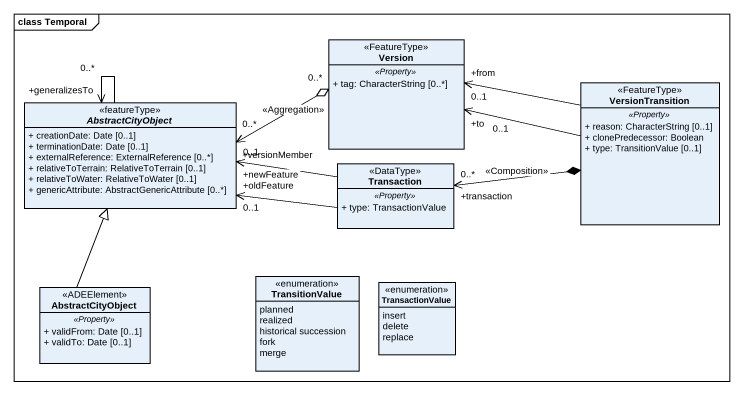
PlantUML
@startuml
mainframe class Temporal
hide circle
hide empty members
skinparam classAttributeIconSize 0
class Version <<FeatureType>> {
  .. <<Property>> ..
  + tag: CharacterString [0..*]
}
abstract class AbstractCityObject <<featureType>> {
  + creationDate: Date [0..1]
  + terminationDate: Date [0..1]
  + externalReference: ExternalReference [0..*]
  + relativeToTerrain: RelativeToTerrain [0..1]
  + relativeToWater: RelativeToWater [0..1]
  + genericAttribute: AbstractGenericAttribute [0..*]
}
class VersionTransition <<FeatureType>> {
  .. <<Property>> ..
  + reason: CharacterString [0..1]
  + clonePredecessor: Boolean
  + type: TransitionValue [0..1]
}
class Transaction <<DataType>> {
  .. <<Property>> ..
  + type: TransactionValue
}
class "AbstractCityObject" as AbstractCityObject_2 <<ADEElement>> {
  .. <<Property>> ..
  + validFrom: Date [0..1]
  + validTo: Date [0..1]
}
enum TransitionValue {
  planned
  realized
  historical succession
  fork
  merge
}
enum TransactionValue {
  insert
  delete
  replace
}
Version "0..*" o-left-> "+versionMember\n0..*" AbstractCityObject : <<Aggregation>>
AbstractCityObject --> "+generalizesTo\n0..*" AbstractCityObject
VersionTransition -left-> "+from\n0..1" Version
VersionTransition -left-> "+to\n0..1" Version
VersionTransition *-left-> "+transaction\n0..*" Transaction : <<Composition>>
Transaction -left-> "+oldFeature\n0..1" AbstractCityObject
Transaction -left-> "+newFeature\n0..1" AbstractCityObject
AbstractCityObject_2 -up-|> AbstractCityObject
@enduml
